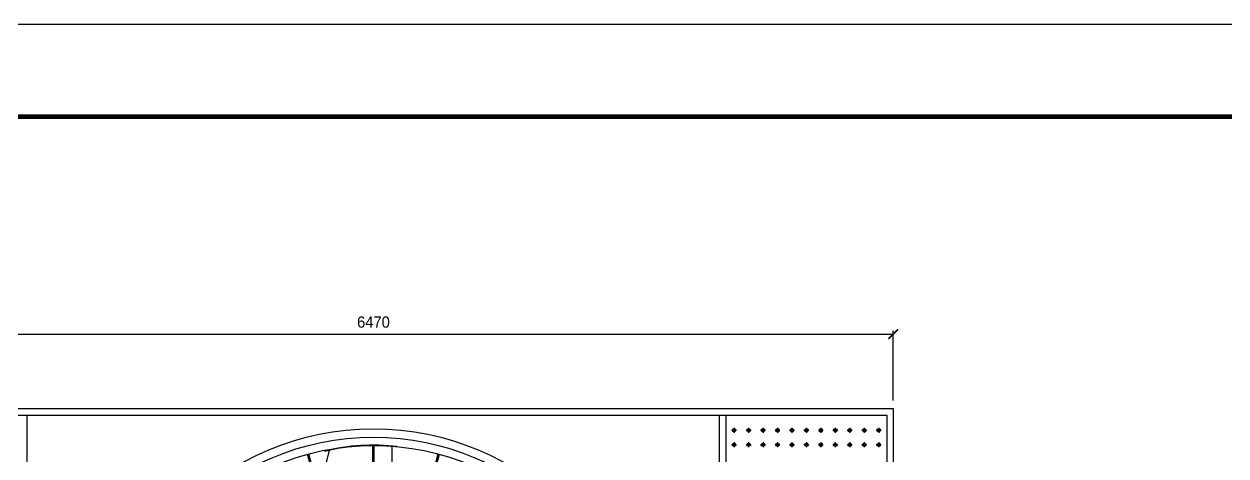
# Model space of a CAD drawing. Header units: millimetres. Extents: x -5717 to 18496, y -1212 to 15910.
# Drawn here: x -1092 to 6390, y 13221 to 15910 of the extents above; entities that cross this region are included whole.
import ezdxf

# ---------------------------------------------------------------- set-up
doc = ezdxf.new("R2010")
doc.units = ezdxf.units.MM
doc.linetypes.add('CENTER', pattern=[2, 1.25, -0.25, 0.25, -0.25])
doc.layers.get('DEFPOINTS').update_dxf_attribs({"color": 143})
for name, color, linetype in [('CENTER', 1, 'CENTER'), ('LINE', 7, 'Continuous'), ('냉각탑_dim', 1, 'Continuous'), ('냉각탑_form', 1, 'Continuous')]:
    doc.layers.add(name, color=color, linetype=linetype)
doc.styles.add('HY울릉도L', font='')
doc.styles.get('HY울릉도L').set_extended_font_data('HY울릉도L')
doc.dimstyles.new('성지DIM', dxfattribs={"dimtxt": 3.5, "dimasz": 3, "dimexe": 1, "dimexo": 2.5, "dimgap": 2, "dimtad": 1, "dimdec": 0, "dimzin": 3, "dimdsep": 46, "dimtxsty": 'HY울릉도L', "dimblk": 'ARCHTICK', "dimcen": -2, "dimclrd": 256, "dimclre": 256, "dimclrt": 7, "dimadec": 0, "dimazin": 0, "dimtfac": 1, "dimtdec": 0, "dimtofl": 0, "dimtmove": 0, "dimatfit": 3, "dimfxl": 1, "dimtolj": 1, "dimtzin": 0, "dimlwe": -1, "dimarcsym": 0})

# ---------------------------------------------------------------- blocks, each defined once
blk = doc.blocks.new('냉각탑form')
at = {"layer": 'DEFPOINTS'}
blk.add_lwpolyline([(0, 297.07), (420.1, 297.07), (420.1, 0), (0, 0)], close=True, dxfattribs=at)
at = {"layer": '냉각탑_form', "const_width": 0.5}
blk.add_lwpolyline([(10, 287.07), (10, 10), (410.1, 10), (410.1, 287.07)], close=True, dxfattribs=at)
blk = doc.blocks.new('_ArchTick')
at = {"color": 0, "linetype": 'ByBlock', "const_width": 0.15}
blk.add_lwpolyline([(-0.5, -0.5), (0.5, 0.5)], dxfattribs=at)
blk = doc.blocks.new('*D12')
at = {"layer": 'DEFPOINTS', "color": 0, "transparency": 16777216}
for p in [(4318, 13978.8), (-2152, 13515.4), (4318, 13515.4)]:
    blk.add_point(p, dxfattribs=at)
at = {"layer": '냉각탑_dim', "transparency": 16777216}
for p, q in [((-2152, 13565.4), (-2152, 13998.8)), ((4318, 13565.4), (4318, 13998.8))]:
    blk.add_line(p, q, dxfattribs=at)
at = {"layer": '냉각탑_dim', "lineweight": -2, "transparency": 16777216}
blk.add_line((-2152, 13978.8), (4318, 13978.8), dxfattribs=at)
at = {"layer": '냉각탑_dim', "lineweight": -2, "transparency": 16777216, "xscale": 60, "yscale": 60, "zscale": 60, "rotation": 180}
blk.add_blockref('_ArchTick', (-2152, 13978.8), dxfattribs=at)
at = {"layer": '냉각탑_dim', "lineweight": -2, "transparency": 16777216, "xscale": 60, "yscale": 60, "zscale": 60}
blk.add_blockref('_ArchTick', (4318, 13978.8), dxfattribs=at)
at = {"layer": '냉각탑_dim', "color": 7, "transparency": 16777216, "insert": (1083, 14053.8), "char_height": 70, "attachment_point": 5, "style": 'HY울릉도L'}
blk.add_mtext('\\A1;6470', dxfattribs=at)

msp = doc.modelspace()

# ---------------------------------------------------------------- linework, layer by layer
at = {"color": 3}
for p, q in [((-2152, 13515.4), (4318, 13515.4)), ((-2112, 13475.4), (4278, 13475.4)), ((-1072, 9955.4), (-1072, 13475.4)), ((3238, 9955.4), (3238, 13475.4)), ((3278, 9955.4), (3278, 13475.4)), ((4278, 13475.4), (4278, 9955.4)), ((4318, 13515.4), (4318, 9915.4)), ((1079, 11797.8), (1079, 13285.7)), ((1086.9, 11797.8), (1086.9, 13285.7)), ((1057.9, 11794), (672.7, 13231.2)), ((1065.4, 11796), (680.3, 13233.3)), ((1100.5, 11796), (1485.6, 13233.3)), ((1108.1, 11794), (1493.2, 13231.2))]:
    msp.add_line(p, q, dxfattribs=at)
for radius in [1675, 1675, 1621.9, 1570.3]:
    msp.add_circle((1083, 11715.4), radius, dxfattribs=at)
for centre in [(3328, 13380.4), (3418, 13380.4), (3508, 13380.4), (3598, 13380.4), (3688, 13380.4), (3778, 13380.4), (3868, 13380.4), (3958, 13380.4), (4048, 13380.4), (4138, 13380.4), (4228, 13380.4), (3328, 13290.4), (3418, 13290.4), (3508, 13290.4), (3598, 13290.4), (3688, 13290.4), (3778, 13290.4), (3868, 13290.4), (3958, 13290.4), (4048, 13290.4), (4138, 13290.4), (4228, 13290.4)]:
    msp.add_circle(centre, 10.6)
at = {"layer": 'CENTER', "linetype": 'CENTER', "ltscale": 50}
for p, q in [((3328, 13395.7), (3328, 13365.1)), ((3328, 13392.2), (3328, 13368.7)), ((3418, 13395.7), (3418, 13365.1)), ((3418, 13392.2), (3418, 13368.7)), ((3508, 13395.7), (3508, 13365.1)), ((3508, 13392.2), (3508, 13368.7)), ((3598, 13395.7), (3598, 13365.1)), ((3598, 13392.2), (3598, 13368.7)), ((3688, 13395.7), (3688, 13365.1)), ((3688, 13392.2), (3688, 13368.7)), ((3778, 13395.7), (3778, 13365.1)), ((3778, 13392.2), (3778, 13368.7)), ((3868, 13395.7), (3868, 13365.1)), ((3868, 13392.2), (3868, 13368.7)), ((3958, 13395.7), (3958, 13365.1)), ((3958, 13392.2), (3958, 13368.7)), ((4048, 13395.7), (4048, 13365.1)), ((4048, 13392.2), (4048, 13368.7)), ((4138, 13395.7), (4138, 13365.1)), ((4138, 13392.2), (4138, 13368.7)), ((4228, 13395.7), (4228, 13365.1)), ((4228, 13392.2), (4228, 13368.7)), ((3312.7, 13380.4), (3343.3, 13380.4)), ((3339.7, 13380.4), (3316.2, 13380.4)), ((3316.2, 13380.4), (3339.7, 13380.4)), ((3339.7, 13380.4), (3316.2, 13380.4)), ((3402.7, 13380.4), (3433.3, 13380.4)), ((3429.7, 13380.4), (3406.2, 13380.4)), ((3406.2, 13380.4), (3429.7, 13380.4)), ((3429.7, 13380.4), (3406.2, 13380.4)), ((3492.7, 13380.4), (3523.3, 13380.4)), ((3519.7, 13380.4), (3496.2, 13380.4)), ((3496.2, 13380.4), (3519.7, 13380.4)), ((3519.7, 13380.4), (3496.2, 13380.4)), ((3582.7, 13380.4), (3613.3, 13380.4)), ((3609.7, 13380.4), (3586.2, 13380.4)), ((3586.2, 13380.4), (3609.7, 13380.4)), ((3609.7, 13380.4), (3586.2, 13380.4)), ((3672.7, 13380.4), (3703.3, 13380.4)), ((3699.7, 13380.4), (3676.2, 13380.4)), ((3676.2, 13380.4), (3699.7, 13380.4)), ((3699.7, 13380.4), (3676.2, 13380.4)), ((3762.7, 13380.4), (3793.3, 13380.4)), ((3789.7, 13380.4), (3766.2, 13380.4)), ((3766.2, 13380.4), (3789.7, 13380.4)), ((3789.7, 13380.4), (3766.2, 13380.4)), ((3852.7, 13380.4), (3883.3, 13380.4)), ((3879.7, 13380.4), (3856.2, 13380.4)), ((3856.2, 13380.4), (3879.7, 13380.4)), ((3879.7, 13380.4), (3856.2, 13380.4)), ((3942.7, 13380.4), (3973.3, 13380.4)), ((3969.7, 13380.4), (3946.2, 13380.4)), ((3946.2, 13380.4), (3969.7, 13380.4)), ((3969.7, 13380.4), (3946.2, 13380.4)), ((4032.7, 13380.4), (4063.3, 13380.4)), ((4059.7, 13380.4), (4036.2, 13380.4)), ((4036.2, 13380.4), (4059.7, 13380.4)), ((4059.7, 13380.4), (4036.2, 13380.4)), ((4122.7, 13380.4), (4153.3, 13380.4)), ((4149.7, 13380.4), (4126.2, 13380.4)), ((4126.2, 13380.4), (4149.7, 13380.4)), ((4149.7, 13380.4), (4126.2, 13380.4)), ((4212.7, 13380.4), (4243.3, 13380.4)), ((4239.7, 13380.4), (4216.2, 13380.4)), ((4216.2, 13380.4), (4239.7, 13380.4)), ((4239.7, 13380.4), (4216.2, 13380.4)), ((3312.7, 13290.4), (3343.3, 13290.4)), ((3339.7, 13290.4), (3316.2, 13290.4)), ((3316.2, 13290.4), (3339.7, 13290.4)), ((3339.7, 13290.4), (3316.2, 13290.4)), ((3328, 13305.7), (3328, 13275.1)), ((3328, 13302.2), (3328, 13278.7)), ((3402.7, 13290.4), (3433.3, 13290.4)), ((3429.7, 13290.4), (3406.2, 13290.4)), ((3406.2, 13290.4), (3429.7, 13290.4)), ((3429.7, 13290.4), (3406.2, 13290.4)), ((3418, 13305.7), (3418, 13275.1)), ((3418, 13302.2), (3418, 13278.7)), ((3492.7, 13290.4), (3523.3, 13290.4)), ((3519.7, 13290.4), (3496.2, 13290.4)), ((3496.2, 13290.4), (3519.7, 13290.4)), ((3519.7, 13290.4), (3496.2, 13290.4)), ((3508, 13305.7), (3508, 13275.1)), ((3508, 13302.2), (3508, 13278.7)), ((3582.7, 13290.4), (3613.3, 13290.4)), ((3609.7, 13290.4), (3586.2, 13290.4)), ((3586.2, 13290.4), (3609.7, 13290.4)), ((3609.7, 13290.4), (3586.2, 13290.4)), ((3598, 13305.7), (3598, 13275.1)), ((3598, 13302.2), (3598, 13278.7)), ((3672.7, 13290.4), (3703.3, 13290.4)), ((3699.7, 13290.4), (3676.2, 13290.4)), ((3676.2, 13290.4), (3699.7, 13290.4)), ((3699.7, 13290.4), (3676.2, 13290.4)), ((3688, 13305.7), (3688, 13275.1)), ((3688, 13302.2), (3688, 13278.7)), ((3762.7, 13290.4), (3793.3, 13290.4)), ((3789.7, 13290.4), (3766.2, 13290.4)), ((3766.2, 13290.4), (3789.7, 13290.4)), ((3789.7, 13290.4), (3766.2, 13290.4)), ((3778, 13305.7), (3778, 13275.1)), ((3778, 13302.2), (3778, 13278.7)), ((3852.7, 13290.4), (3883.3, 13290.4)), ((3879.7, 13290.4), (3856.2, 13290.4)), ((3856.2, 13290.4), (3879.7, 13290.4)), ((3879.7, 13290.4), (3856.2, 13290.4)), ((3868, 13305.7), (3868, 13275.1)), ((3868, 13302.2), (3868, 13278.7)), ((3942.7, 13290.4), (3973.3, 13290.4)), ((3969.7, 13290.4), (3946.2, 13290.4)), ((3946.2, 13290.4), (3969.7, 13290.4)), ((3969.7, 13290.4), (3946.2, 13290.4)), ((3958, 13305.7), (3958, 13275.1)), ((3958, 13302.2), (3958, 13278.7)), ((4032.7, 13290.4), (4063.3, 13290.4)), ((4059.7, 13290.4), (4036.2, 13290.4)), ((4036.2, 13290.4), (4059.7, 13290.4)), ((4059.7, 13290.4), (4036.2, 13290.4)), ((4048, 13305.7), (4048, 13275.1)), ((4048, 13302.2), (4048, 13278.7)), ((4122.7, 13290.4), (4153.3, 13290.4)), ((4149.7, 13290.4), (4126.2, 13290.4)), ((4126.2, 13290.4), (4149.7, 13290.4)), ((4149.7, 13290.4), (4126.2, 13290.4)), ((4138, 13305.7), (4138, 13275.1)), ((4138, 13302.2), (4138, 13278.7)), ((4212.7, 13290.4), (4243.3, 13290.4)), ((4239.7, 13290.4), (4216.2, 13290.4)), ((4216.2, 13290.4), (4239.7, 13290.4)), ((4239.7, 13290.4), (4216.2, 13290.4)), ((4228, 13305.7), (4228, 13275.1)), ((4228, 13302.2), (4228, 13278.7))]:
    msp.add_line(p, q, dxfattribs=at)
at = {"layer": 'LINE', "color": 3}
for p, q in [((697.2, 12803.5), (810.1, 13256.3)), ((1198.3, 13280), (1198.3, 12091))]:
    msp.add_line(p, q, dxfattribs=at)
for radius, start, end in [(1308.6, 83.50065, 103.45952), (1306, 83.48757, 103.487)]:
    msp.add_arc((1083, 11979.1), radius, start, end, dxfattribs=at)

# ---------------------------------------------------------------- block references
at = {"layer": '냉각탑_form', "xscale": 57.63657142857144, "yscale": 57.63657142857144, "zscale": 57.63657142857144}
msp.add_blockref('냉각탑form', (-5717, -1212.4), dxfattribs=at)

# ---------------------------------------------------------------- dimensions: what is measured, and where the dimension line sits
at = {"layer": '냉각탑_dim'}
dim = msp.add_linear_dim(base=(4318, 13978.8), p1=(-2152, 13515.4), p2=(4318, 13515.4), dimstyle='성지DIM', override={"dimscale": 20, "dimtmove": 2}, dxfattribs=at)
dim.commit()
dim.dimension.update_dxf_attribs({"geometry": '*D12', "text_midpoint": (1083, 14053.8)})

doc.saveas('drawing.dxf')
